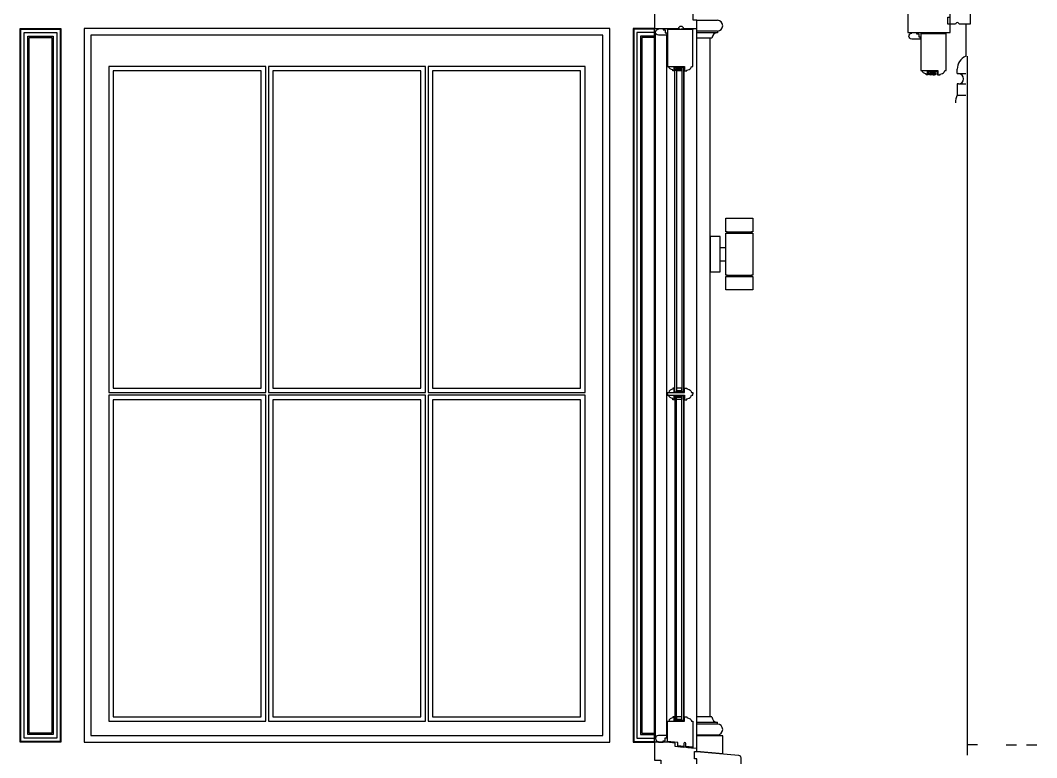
# Model space of a CAD drawing. Header units: millimetres. Extents: x -38686 to 870903, y -23218 to 232707.
# Drawn here: x 55645 to 57911, y 58990 to 60635 of the extents above; entities that cross this region are included whole.
import ezdxf

# ---------------------------------------------------------------- set-up
doc = ezdxf.new("R2010")
doc.units = ezdxf.units.MM
doc.header["$LTSCALE"] = 10
doc.linetypes.add('HIDDEN', pattern=[0.375, 0.25, -0.125])
doc.linetypes.add('HIDDENX2', pattern=[0.75, 0.5, -0.25])
for name, color, linetype in [('10 - Frame Outline', 142, 'Continuous'), ('40 - Detail Outline', 142, 'Continuous'), ('41 - Detail', 7, 'Continuous'), ('44 - Detail Text', 7, 'Continuous'), ('901 - 0.10mm Line Thickness', 251, 'Continuous')]:
    doc.layers.add(name, color=color, linetype=linetype)

# ---------------------------------------------------------------- blocks, each defined once
blk = doc.blocks.new('A$C5001082D')
at = {"layer": '40 - Detail Outline'}
blk.add_lwpolyline([(0, -19), (3, -19), (3, -24), (10, -24), (10, -27), (15, -27), (15, -8.5, 1), (2, -8.5), (0, -8.5)], format="xyb", close=True, dxfattribs=at)

msp = doc.modelspace()

# ---------------------------------------------------------------- hatches: boundary and pattern name
at = {"layer": '41 - Detail'}
h = msp.add_hatch(dxfattribs=at)
h.set_pattern_fill('DOTS', color=250, scale=0.4, angle=-60, style=0)
h.set_pattern_definition([(300, (-5743.6391, 93347.06325), (0.7086761314, 0.0425369343), [0, -0.635])])
h.paths.add_polyline_path([(57107.638, 60527.322), (57107.638, 60530.322, 0.08333333), (57119.638, 60530.322), (57119.638, 60527.322)])
h.paths.add_polyline_path([(57119.638, 60527.322), (57119.638, 60522.322), (57107.638, 60522.322), (57107.638, 60527.322)])
msp.add_hatch(color=253, dxfattribs=at).paths.add_polyline_path([(57668.553, 60512.955), (57667.053, 60512.955), (57667.053, 60522.955), (57668.553, 60522.955)])
h = msp.add_hatch(dxfattribs=at)
h.set_pattern_fill('DOTS', color=250, scale=0.4, angle=-60, style=0)
h.set_pattern_definition([(300, (-2389.3877, 93338.196), (0.7086761314, 0.0425369343), [0, -0.635])])
h.paths.add_polyline_path([(57672.553, 60518.455), (57672.553, 60521.455, 0.08333333), (57684.553, 60521.455), (57684.553, 60518.455)])
h.paths.add_polyline_path([(57684.553, 60518.455), (57684.553, 60513.455), (57672.553, 60513.455), (57672.553, 60518.455)])
h = msp.add_hatch(dxfattribs=at)
h.set_pattern_fill('DOTS', color=250, scale=0.4, angle=-60, style=0)
h.set_pattern_definition([(300, (-2389.3877, 93338.196), (0.7086761314, 0.0425369343), [0, -0.635])])
h.paths.add_polyline_path([(57672.553, 60518.455), (57672.553, 60521.455, 0.08333333), (57684.553, 60521.455), (57684.553, 60518.455)])
h.paths.add_polyline_path([(57684.553, 60518.455), (57684.553, 60513.455), (57672.553, 60513.455), (57672.553, 60518.455)])
h = msp.add_hatch(color=253, dxfattribs=at)
edge = h.paths.add_edge_path()
edge.add_arc((57689.196, 60518.741), 0.643, 90, 270, ccw=False)
edge.add_arc((57689.196, 60520.027), 0.643, 270, 450)
edge.add_arc((57689.196, 60521.312), 0.643, 90, 270, ccw=False)
edge.add_line((57689.196, 60521.955), (57690.553, 60521.955))
edge.add_line((57690.553, 60521.955), (57690.553, 60512.955))
edge.add_line((57690.553, 60512.955), (57689.196, 60512.955))
edge.add_arc((57689.196, 60513.598), 0.643, 90, 270, ccw=False)
edge.add_arc((57689.196, 60514.884), 0.643, 270, 450)
edge.add_arc((57689.196, 60516.169), 0.643, 90, 270, ccw=False)
edge.add_arc((57689.196, 60517.455), 0.643, 270, 450)

# ---------------------------------------------------------------- linework, layer by layer
for p, q in [((57060.638, 59033.322), (57060.638, 60608.322)), ((57085.638, 59039.822), (57085.638, 60601.822)), ((57103.638, 60530.322), (57107.638, 60530.322)), ((57103.638, 59806.285), (57103.638, 60530.322)), ((57119.638, 60530.322), (57123.638, 60530.322)), ((57123.638, 60530.322), (57123.638, 59806.285)), ((57668.553, 60521.455), (57672.553, 60521.455)), ((57684.553, 60521.455), (57688.553, 60521.455)), ((57103.638, 59806.285), (57107.638, 59806.285)), ((57119.638, 59806.285), (57123.638, 59806.285)), ((57103.638, 59797.285), (57103.638, 59073.248)), ((57103.638, 59797.285), (57107.638, 59797.285)), ((57119.638, 59797.285), (57123.638, 59797.285)), ((57123.638, 59073.248), (57123.638, 59797.285)), ((57103.638, 59073.248), (57107.638, 59073.248)), ((57119.638, 59073.248), (57123.638, 59073.248))]:
    msp.add_line(p, q)
at = {"color": 252}
for p, q in [((57103.638, 60530.322), (57107.638, 60530.322)), ((57103.638, 59806.285), (57103.638, 60530.322)), ((57107.638, 60530.322), (57107.638, 59806.285)), ((57123.638, 60530.322), (57119.638, 60530.322)), ((57119.638, 60530.322), (57119.638, 59806.285)), ((57123.638, 59806.285), (57123.638, 60530.322)), ((57668.553, 60521.455), (57672.553, 60521.455)), ((57103.638, 59806.285), (57107.638, 59806.285)), ((57123.638, 59806.285), (57119.638, 59806.285)), ((57103.638, 59797.285), (57103.638, 59073.248)), ((57103.638, 59797.285), (57107.638, 59797.285)), ((57107.638, 59073.248), (57107.638, 59797.285)), ((57119.638, 59073.248), (57119.638, 59797.285)), ((57123.638, 59797.285), (57119.638, 59797.285)), ((57123.638, 59797.285), (57123.638, 59073.248)), ((57103.638, 59073.248), (57107.638, 59073.248)), ((57123.638, 59073.248), (57119.638, 59073.248))]:
    msp.add_line(p, q, dxfattribs=at)
at = {"color": 9, "ltscale": 0.5}
for p, q in [((57182.638, 59081.886), (57152.638, 59081.886)), ((57198.638, 59065.386), (57152.638, 59065.386)), ((57198.638, 59040.386), (57152.638, 59040.386))]:
    msp.add_line(p, q, dxfattribs=at)
at = {"color": 252, "ltscale": 0.5}
for p, q in [((57186.638, 59081.386), (57152.638, 59081.386)), ((57152.638, 59069.386), (57198.638, 59069.386)), ((57210.638, 59039.386), (57152.638, 59039.386))]:
    msp.add_line(p, q, dxfattribs=at)
at = {"color": 252}
for points in [[(57103.638, 60531.822), (57103.638, 60521.822), (57102.138, 60521.822), (57102.138, 60531.822)], [(57119.638, 60522.322), (57107.638, 60522.322), (57107.638, 60527.322), (57119.638, 60527.322)], [(57668.553, 60522.955), (57668.553, 60512.955), (57667.053, 60512.955), (57667.053, 60522.955)], [(57684.553, 60513.455), (57672.553, 60513.455), (57672.553, 60518.455), (57684.553, 60518.455)], [(57684.553, 60513.455), (57672.553, 60513.455), (57672.553, 60518.455), (57684.553, 60518.455)], [(57103.638, 59804.785), (57103.638, 59814.785), (57102.138, 59814.785), (57102.138, 59804.785)], [(57103.638, 59798.785), (57103.638, 59788.785), (57102.138, 59788.785), (57102.138, 59798.785)], [(57119.638, 59814.285), (57107.638, 59814.285), (57107.638, 59809.285), (57119.638, 59809.285)], [(57119.638, 59789.285), (57107.638, 59789.285), (57107.638, 59794.285), (57119.638, 59794.285)], [(57103.638, 59071.748), (57103.638, 59081.748), (57102.138, 59081.748), (57102.138, 59071.748)], [(57119.638, 59081.248), (57107.638, 59081.248), (57107.638, 59076.248), (57119.638, 59076.248)]]:
    msp.add_lwpolyline(points, close=True, dxfattribs=at)
for points in [[(57124.281, 60526.965), (57124.281, 60526.965, -1), (57124.281, 60528.251), (57124.281, 60528.251, 1), (57124.281, 60529.537), (57124.281, 60529.537, -1), (57124.281, 60530.822), (57125.638, 60530.822), (57125.638, 60521.822), (57124.281, 60521.822, -1), (57124.281, 60523.108), (57124.281, 60523.108, 1), (57124.281, 60524.394), (57124.281, 60524.394, -1), (57124.281, 60525.68), (57124.281, 60525.68, 1)], [(57689.196, 60518.098), (57689.196, 60518.098, -1), (57689.196, 60519.384), (57689.196, 60519.384, 1), (57689.196, 60520.669), (57689.196, 60520.669, -1), (57689.196, 60521.955), (57690.553, 60521.955), (57690.553, 60512.955), (57689.196, 60512.955, -1), (57689.196, 60514.241), (57689.196, 60514.241, 1), (57689.196, 60515.527), (57689.196, 60515.527, -1), (57689.196, 60516.812), (57689.196, 60516.812, 1)], [(57124.281, 59809.642), (57124.281, 59809.642, 1), (57124.281, 59808.357), (57124.281, 59808.357, -1), (57124.281, 59807.071), (57124.281, 59807.071, 1), (57124.281, 59805.785), (57125.638, 59805.785), (57125.638, 59814.785), (57124.281, 59814.785, 1), (57124.281, 59813.5), (57124.281, 59813.5, -1), (57124.281, 59812.214), (57124.281, 59812.214, 1), (57124.281, 59810.928), (57124.281, 59810.928, -1)], [(57124.281, 59793.928), (57124.281, 59793.928, -1), (57124.281, 59795.214), (57124.281, 59795.214, 1), (57124.281, 59796.5), (57124.281, 59796.5, -1), (57124.281, 59797.785), (57125.638, 59797.785), (57125.638, 59788.785), (57124.281, 59788.785, -1), (57124.281, 59790.071), (57124.281, 59790.071, 1), (57124.281, 59791.357), (57124.281, 59791.357, -1), (57124.281, 59792.642), (57124.281, 59792.642, 1)], [(57124.281, 59076.605), (57124.281, 59076.605, 1), (57124.281, 59075.319), (57124.281, 59075.319, -1), (57124.281, 59074.034), (57124.281, 59074.034, 1), (57124.281, 59072.748), (57125.638, 59072.748), (57125.638, 59081.748), (57124.281, 59081.748, 1), (57124.281, 59080.462), (57124.281, 59080.462, -1), (57124.281, 59079.177), (57124.281, 59079.177, 1), (57124.281, 59077.891), (57124.281, 59077.891, -1)]]:
    msp.add_lwpolyline(points, format="xyb", close=True, dxfattribs=at)
at = {"color": 251, "linetype": 'HIDDEN'}
for points in [[(57123.638, 59015.498), (57123.638, 59013.498), (57110.638, 59014.635), (57110.638, 59016.635)], [(57143.638, 59013.748), (57143.638, 59011.748), (57128.638, 59013.06), (57128.638, 59015.06)]]:
    msp.add_lwpolyline(points, dxfattribs=at)
at = {"color": 252}
for centre, start, end in [((57113.638, 60566.072), 260.472717, 279.527283), ((57678.553, 60557.205), 260.472717, 279.527283), ((57113.638, 59770.535), 80.472717, 99.527283), ((57113.638, 59833.035), 260.472717, 279.527283), ((57113.638, 59037.498), 80.472717, 99.527283)]:
    msp.add_arc(centre, 36.25, start, end, dxfattribs=at)
for centre, start, end in [((57113.638, 60566.072), 260.472717, 279.527283), ((57678.553, 60557.205), 260.472717, 279.527283), ((57113.638, 59770.535), 80.472717, 99.527283), ((57113.638, 59833.035), 260.472717, 279.527283), ((57113.638, 59037.498), 80.472717, 99.527283)]:
    msp.add_arc(centre, 36.25, start, end)
at = {"layer": '10 - Frame Outline'}
for p, q in [((57733.387, 60515.955), (57733.387, 60525.539)), ((57733.387, 60515.955), (57736.262, 60515.955)), ((57733.387, 60492.955), (57733.387, 60468.039)), ((57736.262, 60492.955), (57733.387, 60492.955))]:
    msp.add_line(p, q, dxfattribs=at)
at = {"layer": '10 - Frame Outline', "color": 250}
for p, q in [((57736.262, 60515.955), (57752.553, 60515.955)), ((57736.262, 60492.955), (57752.553, 60492.955)), ((57733.387, 60468.039), (57752.553, 60468.039))]:
    msp.add_line(p, q, dxfattribs=at)
at = {"layer": '10 - Frame Outline'}
msp.add_lwpolyline([(57752.553, 60625.955), (57752.553, 60554.768)], dxfattribs=at)
msp.add_arc((57736.262, 60504.455), 11.5, 270, 90, dxfattribs=at)
at = {"layer": '40 - Detail Outline'}
for p, q in [((57058.638, 59024.822), (57058.638, 60616.822)), ((57152.638, 59010.961), (57152.638, 60616.822))]:
    msp.add_line(p, q, dxfattribs=at)
at = {"layer": '40 - Detail Outline', "color": 7, "ltscale": 10}
for p, q in [((57152.638, 60634.822), (57198.638, 60634.822)), ((57186.638, 60594.822), (57182.638, 60594.822)), ((57198.638, 60610.822), (57198.638, 60606.822))]:
    msp.add_line(p, q, dxfattribs=at)
at = {"layer": '40 - Detail Outline', "color": 7, "ltscale": 0.5}
for p, q in [((57182.638, 59081.886), (57182.638, 60594.822)), ((57186.638, 59081.386), (57182.638, 59081.886)), ((57198.638, 59065.386), (57198.638, 59069.386)), ((57198.638, 59040.386), (57198.638, 59041.386)), ((57210.638, 59039.386), (57198.638, 59040.386)), ((57210.638, 58998.886), (57210.638, 59039.386))]:
    msp.add_line(p, q, dxfattribs=at)
at = {"layer": '40 - Detail Outline', "ltscale": 0.5}
for p, q in [((57152.638, 59003.961), (57152.638, 60580.914)), ((57210.638, 58998.886), (57152.638, 59003.961))]:
    msp.add_line(p, q, dxfattribs=at)
at = {"layer": '40 - Detail Outline', "color": 251, "ltscale": 10}
for p, q in [((57755.553, 60554.768), (57755.553, 58996.032)), ((57778.553, 59019.032), (57755.553, 59019.032)), ((57842.554, 59019.032), (57865.554, 59019.032))]:
    msp.add_line(p, q, dxfattribs=at)
at = {"layer": '40 - Detail Outline', "color": 250, "ltscale": 10}
for p, q in [((57220.638, 60163.456), (57274.638, 60163.456)), ((57220.638, 60160.456), (57274.638, 60160.456)), ((57204.638, 60128.456), (57217.638, 60128.456)), ((57204.638, 60098.456), (57217.638, 60098.456)), ((57220.638, 60066.456), (57274.638, 60066.456)), ((57220.638, 60063.456), (57274.638, 60063.456)), ((57887.554, 59019.032), (57910.554, 59019.032))]:
    msp.add_line(p, q, dxfattribs=at)
at = {"layer": '40 - Detail Outline'}
msp.add_lwpolyline([(57717.553, 60719.955), (57623.553, 60719.955), (57623.553, 60607.955), (57717.553, 60607.955)], close=True, dxfattribs=at)
at = {"layer": '40 - Detail Outline', "ltscale": 10}
for points in [[(57717.553, 60719.955), (57762.553, 60719.955), (57762.553, 60625.955), (57737.553, 60625.955, 1.01217714), (57729.649, 60625.955), (57712.553, 60625.955), (57712.553, 60641.955), (57717.553, 60641.955), (57717.553, 60719.955)], [(57062.638, 60661.822), (57058.638, 60657.822), (57058.638, 60616.822), (57112.638, 60616.822, -1), (57122.638, 60616.822), (57152.638, 60616.822)]]:
    msp.add_lwpolyline(points, format="xyb", dxfattribs=at)
msp.add_lwpolyline([(57152.638, 60616.822), (57152.638, 60634.822), (57144.638, 60634.822), (57144.638, 60650.822), (57152.638, 60650.822), (57152.638, 60672.822)], dxfattribs=at)
at = {"layer": '40 - Detail Outline', "color": 250, "ltscale": 10}
for points in [[(55644.638, 60616.822), (55734.638, 60616.822), (55734.638, 59024.822), (55644.638, 59024.822)], [(55646.138, 60615.322), (55733.138, 60615.322), (55733.138, 59026.322), (55646.138, 59026.322)], [(56958.638, 60616.822), (55786.638, 60616.822), (55786.638, 59024.822), (56958.638, 59024.822)], [(55653.438, 60608.023), (55725.839, 60608.023), (55725.839, 59033.622), (55653.438, 59033.622)], [(55661.638, 60599.822), (55717.638, 60599.822), (55717.638, 59041.822), (55661.638, 59041.822)], [(55664.638, 60596.822), (55714.638, 60596.822), (55714.638, 59044.822), (55664.638, 59044.822)], [(56943.638, 60601.822), (55801.638, 60601.822), (55801.638, 59039.822), (56943.638, 59039.822)], [(56191.638, 60531.822), (55841.638, 60531.822), (55841.638, 59804.785), (56191.638, 59804.785)], [(56547.638, 60531.822), (56197.638, 60531.822), (56197.638, 59804.785), (56547.638, 59804.785)], [(56903.638, 60531.822), (56553.638, 60531.822), (56553.638, 59804.785), (56903.638, 59804.785)], [(56181.638, 60521.822), (55851.638, 60521.822), (55851.638, 59814.785), (56181.638, 59814.785)], [(56537.638, 60521.822), (56207.638, 60521.822), (56207.638, 59814.785), (56537.638, 59814.785)], [(56893.638, 60521.822), (56563.638, 60521.822), (56563.638, 59814.785), (56893.638, 59814.785)], [(57182.638, 60073.956), (57204.638, 60073.956), (57204.638, 60152.956), (57182.638, 60152.956)], [(56191.638, 59798.785), (55841.638, 59798.785), (55841.638, 59071.748), (56191.638, 59071.748)], [(56547.638, 59798.785), (56197.638, 59798.785), (56197.638, 59071.748), (56547.638, 59071.748)], [(56903.638, 59798.785), (56553.638, 59798.785), (56553.638, 59071.748), (56903.638, 59071.748)], [(56181.638, 59788.785), (55851.638, 59788.785), (55851.638, 59081.748), (56181.638, 59081.748)], [(56537.638, 59788.785), (56207.638, 59788.785), (56207.638, 59081.748), (56537.638, 59081.748)], [(56893.638, 59788.785), (56563.638, 59788.785), (56563.638, 59081.748), (56893.638, 59081.748)]]:
    msp.add_lwpolyline(points, close=True, dxfattribs=at)
for points in [[(57058.638, 60616.822), (57010.638, 60616.822), (57010.638, 59024.822), (57058.638, 59024.822)], [(57058.638, 60615.322), (57012.138, 60615.322), (57012.138, 59026.322), (57058.638, 59026.322)], [(57058.638, 60608.023), (57019.438, 60608.023), (57019.438, 59033.622), (57058.638, 59033.622)], [(57058.638, 60599.822), (57027.638, 60599.822), (57027.638, 59041.822), (57058.638, 59041.822)], [(57058.638, 60596.822), (57030.638, 60596.822), (57030.638, 59044.822), (57058.638, 59044.822)]]:
    msp.add_lwpolyline(points, dxfattribs=at)
at = {"layer": '40 - Detail Outline'}
for points in [[(57077.638, 60616.822), (57077.638, 60613.822), (57082.638, 60613.822), (57082.638, 60606.822), (57085.638, 60606.822), (57085.638, 60601.822), (57067.138, 60601.822, -1), (57067.138, 60614.822), (57067.138, 60616.822)], [(57708.553, 60522.955), (57708.553, 60604.955), (57652.553, 60604.955), (57652.553, 60522.955), (57690.553, 60522.955), (57690.553, 60512.955), (57695.553, 60512.955), (57695.553, 60514.955), (57700.826, 60516.567, 0.32976241), (57705.553, 60522.955)], [(57090.138, 60531.822), (57102.138, 60531.822), (57102.138, 60521.822), (57099.138, 60521.822), (57099.138, 60524.322, -0.30486221)], [(57655.053, 60522.955), (57667.053, 60522.955), (57667.053, 60512.955), (57664.053, 60512.955), (57664.053, 60515.455, -0.30486221)], [(57090.138, 59804.785), (57102.138, 59804.785), (57102.138, 59814.785), (57099.138, 59814.785), (57099.138, 59812.285, 0.30486221)], [(57090.138, 59798.785), (57102.138, 59798.785), (57102.138, 59788.785), (57099.138, 59788.785), (57099.138, 59791.285, -0.30486221)], [(57090.138, 59071.748), (57102.138, 59071.748), (57102.138, 59081.748), (57099.138, 59081.748), (57099.138, 59079.248, 0.30486221)], [(57077.638, 59024.822), (57077.638, 59027.822), (57082.638, 59027.822), (57082.638, 59034.822), (57085.638, 59034.822), (57085.638, 59039.822), (57067.138, 59039.822, 1), (57067.138, 59026.822), (57067.138, 59024.822)], [(57058.638, 59024.822), (57058.638, 58984.822), (57072.638, 58984.822), (57072.638, 58968.822), (57058.638, 58968.822), (57058.638, 58954.822), (57086.638, 58954.822, -0.41421356), (57092.638, 58960.822), (57118.638, 58960.822, -0.41421356), (57124.638, 58954.822), (57152.638, 58954.822), (57152.638, 58987.961), (57147.638, 58987.961), (57147.638, 59003.961), (57152.638, 59003.961), (57152.638, 59010.961), (57104.638, 59015.16), (57104.638, 59023.16), (57085.638, 59024.822)], [(57152.638, 59003.961), (57246.074, 58995.786, -0.38887873), (57250.638, 58990.805), (57250.638, 58954.822), (57242.638, 58954.822, 1), (57232.638, 58954.822), (57152.638, 58954.822), (57152.638, 58987.961), (57147.638, 58987.961), (57147.638, 59003.961)]]:
    msp.add_lwpolyline(points, format="xyb", close=True, dxfattribs=at)
at = {"layer": '40 - Detail Outline', "color": 251, "linetype": 'HIDDENX2'}
msp.add_lwpolyline([(57087.638, 60613.997), (57087.638, 60615.997), (57143.638, 60615.997), (57143.638, 60613.997)], dxfattribs=at)
at = {"layer": '40 - Detail Outline'}
for points in [[(57087.638, 60531.822), (57125.638, 60531.822), (57125.638, 60521.822), (57130.638, 60521.822), (57130.638, 60523.822), (57135.911, 60525.434, 0.32976241), (57140.638, 60531.822), (57143.638, 60531.822), (57143.638, 60613.997), (57087.638, 60613.997), (57087.638, 60531.822)], [(57087.638, 59801.785), (57087.638, 59804.785), (57125.638, 59804.785), (57125.638, 59814.785), (57130.638, 59814.785), (57130.638, 59812.785), (57135.911, 59811.173, -0.32976241), (57140.638, 59804.785), (57143.638, 59804.785), (57143.638, 59801.785)], [(57087.638, 59801.785), (57087.638, 59798.785), (57125.638, 59798.785), (57125.638, 59788.785), (57130.638, 59788.785), (57130.638, 59790.785), (57135.911, 59792.397, 0.32976241), (57140.638, 59798.785), (57143.638, 59798.785), (57143.638, 59801.785)], [(57087.638, 59026.647), (57087.638, 59071.748), (57125.638, 59071.748), (57125.638, 59081.748), (57130.638, 59081.748), (57130.638, 59079.748), (57135.911, 59078.136, -0.32976241), (57140.638, 59071.748), (57143.638, 59071.748), (57143.638, 59013.748), (57128.638, 59015.06), (57128.638, 59022.06, 1), (57123.638, 59022.06), (57123.638, 59015.498), (57110.638, 59016.635), (57110.638, 59024.635), (57087.638, 59026.647)]]:
    msp.add_lwpolyline(points, format="xyb", dxfattribs=at)
at = {"layer": '40 - Detail Outline', "color": 252, "ltscale": 10}
msp.add_lwpolyline([(57217.638, 60193.456), (57277.638, 60193.456), (57277.638, 60163.456), (57274.638, 60163.456), (57274.638, 60160.456), (57277.638, 60160.456), (57277.638, 60066.456), (57274.638, 60066.456), (57274.638, 60063.456), (57274.638, 60063.456), (57277.638, 60063.456), (57277.638, 60033.456), (57217.638, 60033.456), (57217.638, 60063.456), (57220.638, 60063.456), (57220.638, 60066.456), (57217.638, 60066.456), (57217.638, 60160.456), (57220.638, 60160.456), (57220.638, 60163.456), (57217.638, 60163.456), (57217.638, 60193.456)], dxfattribs=at)
at = {"layer": '40 - Detail Outline', "color": 7, "ltscale": 10}
for centre, start, end in [((57198.638, 60622.822), 270, 90), ((57198.638, 60594.822), 90, 180)]:
    msp.add_arc(centre, 12, start, end, dxfattribs=at)
at = {"layer": '40 - Detail Outline'}
for centre, radius, start in [((57765.257, 60525.539), 31.871, 113.491267), ((57769.378, 60450.991), 39.824, 154.654679)]:
    msp.add_arc(centre, radius, start, 180, dxfattribs=at)
at = {"layer": '40 - Detail Outline', "color": 7, "ltscale": 0.5}
for centre, start, end in [((57198.638, 59081.386), 180, 270), ((57198.638, 59053.386), 270, 90)]:
    msp.add_arc(centre, 12, start, end, dxfattribs=at)
at = {"layer": '41 - Detail', "color": 254}
msp.add_line((57688.553, 60521.455), (57684.553, 60521.455), dxfattribs=at)
at = {"layer": '44 - Detail Text', "color": 252, "ltscale": 10}
for p, q in [((57198.638, 60610.822), (57152.638, 60610.822)), ((57182.638, 60594.822), (57152.638, 60594.822))]:
    msp.add_line(p, q, dxfattribs=at)
at = {"layer": '44 - Detail Text', "color": 251, "ltscale": 10}
msp.add_line((57198.638, 60606.822), (57152.638, 60606.822), dxfattribs=at)
at = {"layer": '901 - 0.10mm Line Thickness', "linetype": 'HIDDEN'}
msp.add_lwpolyline([(57708.553, 60604.955), (57708.553, 60606.955), (57652.553, 60606.955), (57652.553, 60604.955)], dxfattribs=at)

# ---------------------------------------------------------------- block references
at = {"xscale": -1, "rotation": 90}
msp.add_blockref('A$C5001082D', (57623.553, 60607.955), dxfattribs=at)

doc.saveas('drawing.dxf')
